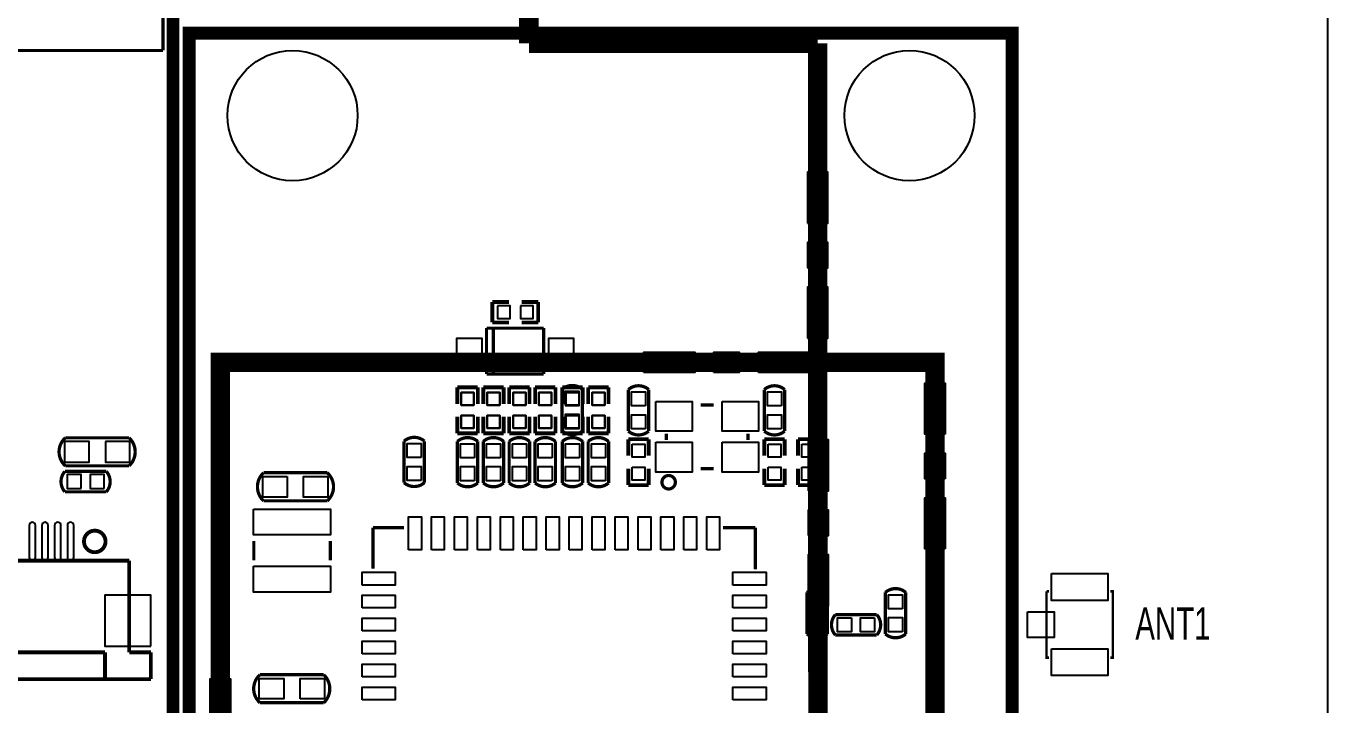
# Model space of a CAD drawing. Extents: x -118 to 7078, y 0 to 4366.
# Drawn here: x 5067 to 7078, y 1759 to 2807 of the extents above; entities that cross this region are included whole.
import ezdxf

# ---------------------------------------------------------------- set-up
doc = ezdxf.new("R2010")
doc.units = 0
doc.header["$MEASUREMENT"] = 0
for name, color, linetype in [('BG_OUTLINE', 254, 'CONTINUOUS'), ('BG_SILKSCREEN_BOTTOM', 141, 'CONTINUOUS'), ('BG_SILKSCREEN_TOP', 7, 'CONTINUOUS'), ('PG_SILKSCREEN_BOTTOM', 85, 'CONTINUOUS'), ('PG_SILKSCREEN_TOP', 85, 'CONTINUOUS'), ('PIN_BOTTOM', 5, 'CONTINUOUS'), ('PIN_TOP', 92, 'CONTINUOUS')]:
    doc.layers.add(name, color=color, linetype=linetype)

msp = doc.modelspace()

# ---------------------------------------------------------------- linework, layer by layer
at = {"layer": 'BG_OUTLINE'}
msp.add_lwpolyline([(-118.11, 4056.352), (-118.11, 157.158, 0.414214), (39.048, 0), (6929.835, 0, 0.378859), (7078.22, 148.385), (7078.22, 4054.613, 0.42493), (6917.834, 4215), (6557, 4214.999), (6557, 3842), (5999, 3842), (5999, 4214.998), (1823, 4214.987), (1823, 4168), (1656, 4168), (1656, 4214.987), (1205, 4214.986), (1205, 4168), (1038, 4168), (1038, 4214.986), (40.538, 4214.985, 0.418755)], format="xyb", close=True, dxfattribs=at)
at = {"layer": 'BG_SILKSCREEN_BOTTOM'}
for points in [[(5844, 2780, 30, 30, 0), (5844, 3490, 30, 30, 0)], [(6290, 2780, 30, 30, 0), (5844, 2780, 30, 30, 0)], [(6291, 496, 30, 30, 0), (6290, 2780, 30, 30, 0)]]:
    msp.add_lwpolyline(points, format="xyseb", dxfattribs=at)
at = {"layer": 'BG_SILKSCREEN_TOP'}
msp.add_lwpolyline([(5367.4, 2287.6, 30, 30, 0), (6471.4, 2287.6, 30, 30, 0), (6471.4, 1239.6, 30, 30, 0), (5367.4, 1239.6, 30, 30, 0), (5367.4, 2287.6, 30, 30, 0)], format="xyseb", dxfattribs=at)
at = {"layer": 'PG_SILKSCREEN_BOTTOM'}
for points in [[(5787.571, 2380.748, 5.909, 5.909, 0), (5813.161, 2380.748, 5.909, 5.909, 0)], [(5787.571, 2349.252, 5.909, 5.909, 0), (5787.571, 2380.748, 5.909, 5.909, 0)], [(5858.429, 2380.748, 5.909, 5.909, 0), (5832.839, 2380.748, 5.909, 5.909, 0)], [(5858.429, 2349.252, 5.909, 5.909, 0), (5858.429, 2380.748, 5.909, 5.909, 0)], [(5866.819, 2340.429, 5, 5, 0), (5778.681, 2340.429, 5, 5, 0)], [(5778.681, 2340.429, 5, 5, 0), (5778.681, 2269.571, 5, 5, 0)], [(5813.161, 2349.252, 5.909, 5.909, 0), (5787.571, 2349.252, 5.909, 5.909, 0)], [(5789, 2269.571, 5, 5, 0), (5789, 2340.429, 5, 5, 0)], [(5832.839, 2349.252, 5.909, 5.909, 0), (5858.429, 2349.252, 5.909, 5.909, 0)], [(5866.819, 2269.571, 5, 5, 0), (5866.819, 2340.429, 5, 5, 0)], [(5778.681, 2269.571, 5, 5, 0), (5866.819, 2269.571, 5, 5, 0)], [(5895.252, 2223.839, 5, 5, 0), (5895.252, 2246, 5, 5, -0.37791), (5926.748, 2246, 5, 5, 0)], [(5733.651, 2249.031, 5.909, 5.909, 0), (5733.651, 2223.441, 5.909, 5.909, 0)], [(5765.147, 2249.031, 5.909, 5.909, 0), (5733.651, 2249.031, 5.909, 5.909, 0)], [(5765.147, 2223.441, 5.909, 5.909, 0), (5765.147, 2249.031, 5.909, 5.909, 0)], [(5773.653, 2249.033, 5.909, 5.909, 0), (5773.653, 2223.443, 5.909, 5.909, 0)], [(5805.149, 2249.033, 5.909, 5.909, 0), (5773.653, 2249.033, 5.909, 5.909, 0)], [(5805.149, 2223.443, 5.909, 5.909, 0), (5805.149, 2249.033, 5.909, 5.909, 0)], [(5813.652, 2249.032, 5.909, 5.909, 0), (5813.652, 2223.442, 5.909, 5.909, 0)], [(5845.148, 2249.032, 5.909, 5.909, 0), (5813.652, 2249.032, 5.909, 5.909, 0)], [(5845.148, 2223.442, 5.909, 5.909, 0), (5845.148, 2249.032, 5.909, 5.909, 0)], [(5853.652, 2249.032, 5.909, 5.909, 0), (5853.652, 2223.442, 5.909, 5.909, 0)], [(5885.148, 2249.032, 5.909, 5.909, 0), (5853.652, 2249.032, 5.909, 5.909, 0)], [(5885.148, 2223.442, 5.909, 5.909, 0), (5885.148, 2249.032, 5.909, 5.909, 0)], [(5926.748, 2246, 5, 5, 0), (5926.748, 2223.839, 5, 5, 0)], [(5935.654, 2249.03, 5.909, 5.909, 0), (5935.654, 2223.44, 5.909, 5.909, 0)], [(5967.15, 2249.03, 5.909, 5.909, 0), (5935.654, 2249.03, 5.909, 5.909, 0)], [(5967.15, 2223.44, 5.909, 5.909, 0), (5967.15, 2249.03, 5.909, 5.909, 0)], [(5926.748, 2223.839, 5, 5, 0), (5926.748, 2182, 5, 5, -0.37791), (5895.252, 2182, 5, 5, 0)], [(5895.252, 2182, 5, 5, 0), (5895.252, 2223.839, 5, 5, 0)], [(5733.651, 2178.173, 5.909, 5.909, 0), (5733.651, 2203.763, 5.909, 5.909, 0)], [(5765.147, 2203.763, 5.909, 5.909, 0), (5765.147, 2178.173, 5.909, 5.909, 0)], [(5773.653, 2178.175, 5.909, 5.909, 0), (5773.653, 2203.765, 5.909, 5.909, 0)], [(5805.149, 2203.765, 5.909, 5.909, 0), (5805.149, 2178.175, 5.909, 5.909, 0)], [(5813.652, 2178.174, 5.909, 5.909, 0), (5813.652, 2203.764, 5.909, 5.909, 0)], [(5845.148, 2203.764, 5.909, 5.909, 0), (5845.148, 2178.174, 5.909, 5.909, 0)], [(5853.652, 2178.174, 5.909, 5.909, 0), (5853.652, 2203.764, 5.909, 5.909, 0)], [(5885.148, 2203.764, 5.909, 5.909, 0), (5885.148, 2178.174, 5.909, 5.909, 0)], [(5935.654, 2178.172, 5.909, 5.909, 0), (5935.654, 2203.762, 5.909, 5.909, 0)], [(5967.15, 2203.762, 5.909, 5.909, 0), (5967.15, 2178.172, 5.909, 5.909, 0)], [(5226.609, 2127.95, 5, 5, 0), (5128.191, 2127.95, 5, 5, -0.450474), (5128.191, 2171.25, 5, 5, 0)], [(5128.191, 2171.25, 5, 5, 0), (5226.609, 2171.25, 5, 5, 0)], [(5226.609, 2171.25, 5, 5, -0.432734), (5226.609, 2127.95, 5, 5, 0)], [(5765.147, 2178.173, 5.909, 5.909, 0), (5733.651, 2178.173, 5.909, 5.909, 0)], [(5805.149, 2178.175, 5.909, 5.909, 0), (5773.653, 2178.175, 5.909, 5.909, 0)], [(5845.148, 2178.174, 5.909, 5.909, 0), (5813.652, 2178.174, 5.909, 5.909, 0)], [(5885.148, 2178.174, 5.909, 5.909, 0), (5853.652, 2178.174, 5.909, 5.909, 0)], [(5967.15, 2178.172, 5.909, 5.909, 0), (5935.654, 2178.172, 5.909, 5.909, 0)], [(5149.561, 2087.852, 5, 5, 0), (5127.4, 2087.852, 5, 5, -0.37791), (5127.4, 2119.348, 5, 5, 0)], [(5127.4, 2119.348, 5, 5, 0), (5149.561, 2119.348, 5, 5, 0)], [(5149.561, 2119.348, 5, 5, 0), (5191.4, 2119.348, 5, 5, -0.37791), (5191.4, 2087.852, 5, 5, 0)], [(5191.4, 2087.852, 5, 5, 0), (5149.561, 2087.852, 5, 5, 0)], [(5190.21, 2011.298, 6, 6, 1), (5156.95, 2011.298, 6, 6, 1), (5190.21, 2011.298, 6, 6, 0)], [(5226.729, 1981.768, 6, 6, 0), (4592.871, 1981.768, 6, 6, 0)], [(5226.729, 1840.04, 6, 6, 0), (5226.729, 1981.768, 6, 6, 0)], [(5189.331, 1840.04, 6, 6, 0), (4630.269, 1840.04, 6, 6, 0)], [(5189.331, 1798.859, 6, 6, 0), (5189.331, 1840.04, 6, 6, 0)], [(5260.19, 1840.04, 6, 6, 0), (5226.729, 1840.04, 6, 6, 0)], [(5260.19, 1798.859, 6, 6, 0), (5260.19, 1840.04, 6, 6, 0)], [(4559.41, 1798.859, 6, 6, 0), (5260.19, 1798.859, 6, 6, 0)]]:
    msp.add_lwpolyline(points, format="xyseb", dxfattribs=at)
at = {"layer": 'PG_SILKSCREEN_TOP'}
for points in [[(4272.4, 498.6, 20, 20, 0), (5294.4, 498.6, 20, 20, 0), (5294.4, 3223.7, 20, 20, 0)], [(5278.849, 3195.387, 5, 5, 0), (5278.849, 2768.931, 5, 5, 0)], [(6590.4, 2795.5, 20, 20, 0), (6590.4, 507.6, 20, 20, 0), (5319.4, 507.6, 20, 20, 0), (5319.4, 2795.5, 20, 20, 0), (6590.4, 2795.5, 20, 20, 0)], [(5278.849, 2768.931, 5, 5, 0), (1654.688, 2768.931, 5, 5, 0)], [(6029.148, 2223.433, 5, 5, 0), (6029.148, 2245.594, 5, 5, 0.37791), (5997.652, 2245.594, 5, 5, 0)], [(6239.148, 2223.436, 5, 5, 0), (6239.148, 2245.597, 5, 5, 0.37791), (6207.652, 2245.597, 5, 5, 0)], [(5733.65, 2249.03, 5.909, 5.909, 0), (5765.146, 2249.03, 5.909, 5.909, 0)], [(5733.65, 2223.44, 5.909, 5.909, 0), (5733.65, 2249.03, 5.909, 5.909, 0)], [(5765.146, 2249.03, 5.909, 5.909, 0), (5765.146, 2223.44, 5.909, 5.909, 0)], [(5773.654, 2249.029, 5.909, 5.909, 0), (5805.15, 2249.029, 5.909, 5.909, 0)], [(5773.654, 2223.439, 5.909, 5.909, 0), (5773.654, 2249.029, 5.909, 5.909, 0)], [(5805.15, 2249.029, 5.909, 5.909, 0), (5805.15, 2223.439, 5.909, 5.909, 0)], [(5813.652, 2249.029, 5.909, 5.909, 0), (5845.148, 2249.029, 5.909, 5.909, 0)], [(5813.652, 2223.439, 5.909, 5.909, 0), (5813.652, 2249.029, 5.909, 5.909, 0)], [(5845.148, 2249.029, 5.909, 5.909, 0), (5845.148, 2223.439, 5.909, 5.909, 0)], [(5853.654, 2249.029, 5.909, 5.909, 0), (5885.15, 2249.029, 5.909, 5.909, 0)], [(5853.654, 2223.439, 5.909, 5.909, 0), (5853.654, 2249.029, 5.909, 5.909, 0)], [(5885.15, 2249.029, 5.909, 5.909, 0), (5885.15, 2223.439, 5.909, 5.909, 0)], [(5895.652, 2249.029, 5.909, 5.909, 0), (5927.148, 2249.029, 5.909, 5.909, 0)], [(5895.652, 2223.439, 5.909, 5.909, 0), (5895.652, 2249.029, 5.909, 5.909, 0)], [(5927.148, 2249.029, 5.909, 5.909, 0), (5927.148, 2223.439, 5.909, 5.909, 0)], [(5935.65, 2249.03, 5.909, 5.909, 0), (5967.146, 2249.03, 5.909, 5.909, 0)], [(5935.65, 2223.44, 5.909, 5.909, 0), (5935.65, 2249.03, 5.909, 5.909, 0)], [(5967.146, 2249.03, 5.909, 5.909, 0), (5967.146, 2223.44, 5.909, 5.909, 0)], [(5997.652, 2245.594, 5, 5, 0), (5997.652, 2223.433, 5, 5, 0)], [(6207.652, 2245.597, 5, 5, 0), (6207.652, 2223.436, 5, 5, 0)], [(5997.652, 2223.433, 5, 5, 0), (5997.652, 2181.594, 5, 5, 0.37791), (6029.148, 2181.594, 5, 5, 0)], [(6029.148, 2181.594, 5, 5, 0), (6029.148, 2223.433, 5, 5, 0)], [(6109.4, 2221.968, 5, 5, 0), (6129.4, 2221.968, 5, 5, 0)], [(6207.652, 2223.436, 5, 5, 0), (6207.652, 2181.597, 5, 5, 0.37791), (6239.148, 2181.597, 5, 5, 0)], [(6239.148, 2181.597, 5, 5, 0), (6239.148, 2223.436, 5, 5, 0)], [(5733.65, 2203.762, 5.909, 5.909, 0), (5733.65, 2178.172, 5.909, 5.909, 0)], [(5765.146, 2178.172, 5.909, 5.909, 0), (5765.146, 2203.762, 5.909, 5.909, 0)], [(5773.654, 2203.761, 5.909, 5.909, 0), (5773.654, 2178.171, 5.909, 5.909, 0)], [(5805.15, 2178.171, 5.909, 5.909, 0), (5805.15, 2203.761, 5.909, 5.909, 0)], [(5813.652, 2203.761, 5.909, 5.909, 0), (5813.652, 2178.171, 5.909, 5.909, 0)], [(5845.148, 2178.171, 5.909, 5.909, 0), (5845.148, 2203.761, 5.909, 5.909, 0)], [(5853.654, 2203.761, 5.909, 5.909, 0), (5853.654, 2178.171, 5.909, 5.909, 0)], [(5885.15, 2178.171, 5.909, 5.909, 0), (5885.15, 2203.761, 5.909, 5.909, 0)], [(5895.652, 2203.761, 5.909, 5.909, 0), (5895.652, 2178.171, 5.909, 5.909, 0)], [(5927.148, 2178.171, 5.909, 5.909, 0), (5927.148, 2203.761, 5.909, 5.909, 0)], [(5935.65, 2203.762, 5.909, 5.909, 0), (5935.65, 2178.172, 5.909, 5.909, 0)], [(5967.146, 2178.172, 5.909, 5.909, 0), (5967.146, 2203.762, 5.909, 5.909, 0)], [(5682.748, 2143.839, 5, 5, 0), (5682.748, 2166, 5, 5, 0.37791), (5651.252, 2166, 5, 5, 0)], [(5733.65, 2178.172, 5.909, 5.909, 0), (5765.146, 2178.172, 5.909, 5.909, 0)], [(5765.15, 2143.444, 5, 5, 0), (5765.15, 2165.605, 5, 5, 0.37791), (5733.654, 2165.605, 5, 5, 0)], [(5773.654, 2178.171, 5.909, 5.909, 0), (5805.15, 2178.171, 5.909, 5.909, 0)], [(5805.152, 2143.437, 5, 5, 0), (5805.152, 2165.598, 5, 5, 0.37791), (5773.656, 2165.598, 5, 5, 0)], [(5813.652, 2178.171, 5.909, 5.909, 0), (5845.148, 2178.171, 5.909, 5.909, 0)], [(5845.15, 2143.44, 5, 5, 0), (5845.15, 2165.601, 5, 5, 0.37791), (5813.654, 2165.601, 5, 5, 0)], [(5853.654, 2178.171, 5.909, 5.909, 0), (5885.15, 2178.171, 5.909, 5.909, 0)], [(5885.15, 2143.436, 5, 5, 0), (5885.15, 2165.597, 5, 5, 0.37791), (5853.654, 2165.597, 5, 5, 0)], [(5895.652, 2178.171, 5.909, 5.909, 0), (5927.148, 2178.171, 5.909, 5.909, 0)], [(5927.15, 2143.436, 5, 5, 0), (5927.15, 2165.597, 5, 5, 0.37791), (5895.654, 2165.597, 5, 5, 0)], [(5935.65, 2178.172, 5.909, 5.909, 0), (5967.146, 2178.172, 5.909, 5.909, 0)], [(5967.151, 2143.444, 5, 5, 0), (5967.151, 2165.605, 5, 5, 0.37791), (5935.655, 2165.605, 5, 5, 0)], [(5997.654, 2169.028, 5.909, 5.909, 0), (5997.654, 2143.438, 5.909, 5.909, 0)], [(6029.15, 2169.028, 5.909, 5.909, 0), (5997.654, 2169.028, 5.909, 5.909, 0)], [(6029.15, 2143.438, 5.909, 5.909, 0), (6029.15, 2169.028, 5.909, 5.909, 0)], [(6056.412, 2167.759, 5, 5, 0), (6056.412, 2177.759, 5, 5, 0)], [(6182.388, 2167.759, 5, 5, 0), (6182.388, 2177.759, 5, 5, 0)], [(6207.65, 2169.033, 5.909, 5.909, 0), (6207.65, 2143.443, 5.909, 5.909, 0)], [(6239.146, 2169.033, 5.909, 5.909, 0), (6207.65, 2169.033, 5.909, 5.909, 0)], [(6239.146, 2143.443, 5.909, 5.909, 0), (6239.146, 2169.033, 5.909, 5.909, 0)], [(6259.648, 2169.031, 5.909, 5.909, 0), (6259.648, 2143.441, 5.909, 5.909, 0)], [(6291.144, 2169.031, 5.909, 5.909, 0), (6259.648, 2169.031, 5.909, 5.909, 0)], [(6291.144, 2143.441, 5.909, 5.909, 0), (6291.144, 2169.031, 5.909, 5.909, 0)], [(5651.252, 2166, 5, 5, 0), (5651.252, 2143.839, 5, 5, 0)], [(5733.654, 2165.605, 5, 5, 0), (5733.654, 2143.444, 5, 5, 0)], [(5773.656, 2165.598, 5, 5, 0), (5773.656, 2143.437, 5, 5, 0)], [(5813.654, 2165.601, 5, 5, 0), (5813.654, 2143.44, 5, 5, 0)], [(5853.654, 2165.597, 5, 5, 0), (5853.654, 2143.436, 5, 5, 0)], [(5895.654, 2165.597, 5, 5, 0), (5895.654, 2143.436, 5, 5, 0)], [(5935.655, 2165.605, 5, 5, 0), (5935.655, 2143.444, 5, 5, 0)], [(5651.252, 2143.839, 5, 5, 0), (5651.252, 2102, 5, 5, 0.37791), (5682.748, 2102, 5, 5, 0)], [(5682.748, 2102, 5, 5, 0), (5682.748, 2143.839, 5, 5, 0)], [(5733.654, 2143.444, 5, 5, 0), (5733.654, 2101.605, 5, 5, 0.37791), (5765.15, 2101.605, 5, 5, 0)], [(5765.15, 2101.605, 5, 5, 0), (5765.15, 2143.444, 5, 5, 0)], [(5773.656, 2143.437, 5, 5, 0), (5773.656, 2101.598, 5, 5, 0.37791), (5805.152, 2101.598, 5, 5, 0)], [(5805.152, 2101.598, 5, 5, 0), (5805.152, 2143.437, 5, 5, 0)], [(5813.654, 2143.44, 5, 5, 0), (5813.654, 2101.601, 5, 5, 0.37791), (5845.15, 2101.601, 5, 5, 0)], [(5845.15, 2101.601, 5, 5, 0), (5845.15, 2143.44, 5, 5, 0)], [(5853.654, 2143.436, 5, 5, 0), (5853.654, 2101.597, 5, 5, 0.37791), (5885.15, 2101.597, 5, 5, 0)], [(5885.15, 2101.597, 5, 5, 0), (5885.15, 2143.436, 5, 5, 0)], [(5895.654, 2143.436, 5, 5, 0), (5895.654, 2101.597, 5, 5, 0.37791), (5927.15, 2101.597, 5, 5, 0)], [(5927.15, 2101.597, 5, 5, 0), (5927.15, 2143.436, 5, 5, 0)], [(5935.655, 2143.444, 5, 5, 0), (5935.655, 2101.605, 5, 5, 0.37791), (5967.151, 2101.605, 5, 5, 0)], [(5967.151, 2101.605, 5, 5, 0), (5967.151, 2143.444, 5, 5, 0)], [(5434.191, 2117.251, 5, 5, 0.432734), (5434.191, 2073.951, 5, 5, 0)], [(5434.191, 2073.951, 5, 5, 0), (5532.609, 2073.951, 5, 5, 0.450474), (5532.609, 2117.251, 5, 5, 0)], [(5532.609, 2117.251, 5, 5, 0), (5434.191, 2117.251, 5, 5, 0)], [(5997.654, 2098.17, 5.909, 5.909, 0), (5997.654, 2123.76, 5.909, 5.909, 0)], [(6029.15, 2123.76, 5.909, 5.909, 0), (6029.15, 2098.17, 5.909, 5.909, 0)], [(6070.309, 2102.679, 5, 5, 1), (6049.571, 2102.679, 5, 5, 1), (6070.309, 2102.679, 5, 5, 0)], [(6109.4, 2123.55, 5, 5, 0), (6129.4, 2123.55, 5, 5, 0)], [(6207.65, 2098.175, 5.909, 5.909, 0), (6207.65, 2123.765, 5.909, 5.909, 0)], [(6239.146, 2123.765, 5.909, 5.909, 0), (6239.146, 2098.175, 5.909, 5.909, 0)], [(6259.648, 2098.173, 5.909, 5.909, 0), (6259.648, 2123.763, 5.909, 5.909, 0)], [(6291.144, 2123.763, 5.909, 5.909, 0), (6291.144, 2098.173, 5.909, 5.909, 0)], [(6029.15, 2098.17, 5.909, 5.909, 0), (5997.654, 2098.17, 5.909, 5.909, 0)], [(6239.146, 2098.175, 5.909, 5.909, 0), (6207.65, 2098.175, 5.909, 5.909, 0)], [(6291.144, 2098.173, 5.909, 5.909, 0), (6259.648, 2098.173, 5.909, 5.909, 0)], [(5651.313, 2032.63, 5, 5, 0), (5603.194, 2032.63, 5, 5, 0)], [(5603.194, 2032.63, 5, 5, 0), (5603.194, 1969.157, 5, 5, 0)], [(6143.962, 2032.657, 5, 5, 0), (6193.773, 2032.657, 5, 5, 0)], [(6193.773, 2032.657, 5, 5, 0), (6193.773, 1968.208, 5, 5, 0)], [(5419.229, 2012.128, 5, 5, 0), (5419.229, 1982.128, 5, 5, 0)], [(5537.331, 2012.128, 5, 5, 0), (5537.331, 1982.128, 5, 5, 0)], [(6305.147, 1910.437, 5, 5, 0), (6305.147, 1932.598, 5, 5, 0.37791), (6273.651, 1932.598, 5, 5, 0)], [(6273.651, 1932.598, 5, 5, 0), (6273.651, 1910.437, 5, 5, 0)], [(6426.15, 1910.433, 5, 5, 0), (6426.15, 1932.594, 5, 5, 0.37791), (6394.654, 1932.594, 5, 5, 0)], [(6394.654, 1932.594, 5, 5, 0), (6394.654, 1910.433, 5, 5, 0)], [(6643.567, 1934.181, 3.937, 3.937, 0), (6643.567, 1831.819, 3.937, 3.937, 0), (6647.504, 1831.819, 3.937, 3.937, 0)], [(6647.504, 1934.181, 3.937, 3.937, 0), (6643.567, 1934.181, 3.937, 3.937, 0)], [(6741.992, 1831.819, 3.937, 3.937, 0), (6745.929, 1831.819, 3.937, 3.937, 0), (6745.929, 1934.181, 3.937, 3.937, 0), (6741.992, 1934.181, 3.937, 3.937, 0)], [(6273.651, 1910.437, 5, 5, 0), (6273.651, 1868.598, 5, 5, 0.37791), (6305.147, 1868.598, 5, 5, 0)], [(6305.147, 1868.598, 5, 5, 0), (6305.147, 1910.437, 5, 5, 0)], [(6394.654, 1910.433, 5, 5, 0), (6394.654, 1868.594, 5, 5, 0.37791), (6426.15, 1868.594, 5, 5, 0)], [(6426.15, 1868.594, 5, 5, 0), (6426.15, 1910.433, 5, 5, 0)], [(6339.564, 1898.349, 5, 5, 0), (6317.403, 1898.349, 5, 5, 0.37791), (6317.403, 1866.853, 5, 5, 0)], [(6339.564, 1866.853, 5, 5, 0), (6381.403, 1866.853, 5, 5, 0.37791), (6381.403, 1898.349, 5, 5, 0)], [(6381.403, 1898.349, 5, 5, 0), (6339.564, 1898.349, 5, 5, 0)], [(6317.403, 1866.853, 5, 5, 0), (6339.564, 1866.853, 5, 5, 0)], [(5527.209, 1805.65, 5, 5, 0), (5428.791, 1805.65, 5, 5, 0.450474), (5428.791, 1762.35, 5, 5, 0)], [(5527.209, 1762.35, 5, 5, 0.432734), (5527.209, 1805.65, 5, 5, 0)], [(5428.791, 1762.35, 5, 5, 0), (5527.209, 1762.35, 5, 5, 0)]]:
    msp.add_lwpolyline(points, format="xyseb", dxfattribs=at)
at = {"layer": 'PIN_BOTTOM'}
for points in [[(6274.25, 2502.209), (6305.75, 2502.209), (6305.75, 2580.949), (6274.25, 2580.949)], [(6274.25, 2433.315), (6305.75, 2433.315), (6305.75, 2472.685), (6274.25, 2472.685)], [(6274.25, 2325.051), (6305.75, 2325.051), (6305.75, 2403.791), (6274.25, 2403.791)], [(5795.4395, 2374.8405), (5795.4395, 2355.1595), (5815.1205, 2355.1595), (5815.1205, 2374.8405)], [(5830.8795, 2374.8405), (5830.8795, 2355.1595), (5850.5605, 2355.1595), (5850.5605, 2374.8405)], [(5771.815, 2285.315), (5771.815, 2324.685), (5732.445, 2324.685), (5732.445, 2285.315)], [(5913.555, 2285.315), (5913.555, 2324.685), (5874.185, 2324.685), (5874.185, 2285.315)], [(5739.5585, 2221.4815), (5759.2395, 2221.4815), (5759.2395, 2241.1625), (5739.5585, 2241.1625)], [(5779.5605, 2221.4835), (5799.2415, 2221.4835), (5799.2415, 2241.1645), (5779.5605, 2241.1645)], [(5819.5595, 2221.4825), (5839.2405, 2221.4825), (5839.2405, 2241.1635), (5819.5595, 2241.1635)], [(5859.5595, 2221.4825), (5879.2405, 2221.4825), (5879.2405, 2241.1635), (5859.5595, 2241.1635)], [(5900.175, 2220.895), (5921.825, 2220.895), (5921.825, 2242.545), (5900.175, 2242.545)], [(5941.5615, 2221.4805), (5961.2425, 2221.4805), (5961.2425, 2241.1615), (5941.5615, 2241.1615)], [(5739.5585, 2186.0415), (5759.2395, 2186.0415), (5759.2395, 2205.7225), (5739.5585, 2205.7225)], [(5779.5605, 2186.0435), (5799.2415, 2186.0435), (5799.2415, 2205.7245), (5779.5605, 2205.7245)], [(5819.5595, 2186.0425), (5839.2405, 2186.0425), (5839.2405, 2205.7235), (5819.5595, 2205.7235)], [(5859.5595, 2186.0425), (5879.2405, 2186.0425), (5879.2405, 2205.7235), (5859.5595, 2205.7235)], [(5900.175, 2185.455), (5921.825, 2185.455), (5921.825, 2207.105), (5900.175, 2207.105)], [(5941.5615, 2186.0405), (5961.2425, 2186.0405), (5961.2425, 2205.7215), (5941.5615, 2205.7215)], [(5127.0005, 2165.35), (5127.0005, 2133.85), (5164.7995, 2133.85), (5164.7995, 2165.35)], [(5190.0005, 2165.35), (5190.0005, 2133.85), (5227.7995, 2133.85), (5227.7995, 2165.35)], [(6275.25, 2089.209), (6306.75, 2089.209), (6306.75, 2167.949), (6275.25, 2167.949)], [(5152.505, 2092.775), (5152.505, 2114.425), (5130.855, 2114.425), (5130.855, 2092.775)], [(5187.945, 2092.775), (5187.945, 2114.425), (5166.295, 2114.425), (5166.295, 2092.775)], [(6275.25, 2020.315), (6306.75, 2020.315), (6306.75, 2059.685), (6275.25, 2059.685)], [(6275.25, 1912.051), (6306.75, 1912.051), (6306.75, 1990.791), (6275.25, 1990.791)], [(5260.196, 1849.878), (5260.196, 1928.618), (5189.326, 1928.618), (5189.326, 1849.878)]]:
    msp.add_lwpolyline(points, close=True, dxfattribs=at)
for points in [[(5072.1995, 2035.909), (5072.1995, 1986.689, 1), (5082.0385, 1986.689), (5082.0385, 2035.909, 1)], [(5091.8925, 2035.909), (5091.8925, 1986.689, 1), (5101.7315, 1986.689), (5101.7315, 2035.909, 1)], [(5111.5695, 2035.909), (5111.5695, 1986.689, 1), (5121.4085, 1986.689), (5121.4085, 2035.909, 1)], [(5131.2625, 2035.909), (5131.2625, 1986.689, 1), (5141.1015, 1986.689), (5141.1015, 2035.909, 1)]]:
    msp.add_lwpolyline(points, format="xyb", close=True, dxfattribs=at)
for centre in [(5479.129, 2668.395), (6431.94, 2668.395)]:
    msp.add_circle(centre, 100.5, dxfattribs=at)
at = {"layer": 'PIN_TOP'}
for points in [[(6021.448, 2271.848), (6021.448, 2303.348), (6100.188, 2303.348), (6100.188, 2271.848)], [(6129.712, 2271.848), (6129.712, 2303.348), (6169.082, 2303.348), (6169.082, 2271.848)], [(6198.606, 2271.848), (6198.606, 2303.348), (6277.346, 2303.348), (6277.346, 2271.848)], [(6487.152, 2176.806), (6455.652, 2176.806), (6455.652, 2255.546), (6487.152, 2255.546)], [(5759.2385, 2221.4805), (5739.5575, 2221.4805), (5739.5575, 2241.1615), (5759.2385, 2241.1615)], [(5799.2425, 2221.4795), (5779.5615, 2221.4795), (5779.5615, 2241.1605), (5799.2425, 2241.1605)], [(5839.2405, 2221.4795), (5819.5595, 2221.4795), (5819.5595, 2241.1605), (5839.2405, 2241.1605)], [(5879.2425, 2221.4795), (5859.5615, 2221.4795), (5859.5615, 2241.1605), (5879.2425, 2241.1605)], [(5921.2405, 2221.4795), (5901.5595, 2221.4795), (5901.5595, 2241.1605), (5921.2405, 2241.1605)], [(5961.2385, 2221.4805), (5941.5575, 2221.4805), (5941.5575, 2241.1615), (5961.2385, 2241.1615)], [(6024.225, 2220.489), (6002.575, 2220.489), (6002.575, 2242.139), (6024.225, 2242.139)], [(6234.225, 2220.492), (6212.575, 2220.492), (6212.575, 2242.142), (6234.225, 2242.142)], [(6040.219, 2227.259), (6096.219, 2227.259), (6096.219, 2181.259), (6040.219, 2181.259)], [(6142.581, 2227.259), (6198.581, 2227.259), (6198.581, 2181.259), (6142.581, 2181.259)], [(5759.2385, 2186.0405), (5739.5575, 2186.0405), (5739.5575, 2205.7215), (5759.2385, 2205.7215)], [(5799.2425, 2186.0395), (5779.5615, 2186.0395), (5779.5615, 2205.7205), (5799.2425, 2205.7205)], [(5839.2405, 2186.0395), (5819.5595, 2186.0395), (5819.5595, 2205.7205), (5839.2405, 2205.7205)], [(5879.2425, 2186.0395), (5859.5615, 2186.0395), (5859.5615, 2205.7205), (5879.2425, 2205.7205)], [(5921.2405, 2186.0395), (5901.5595, 2186.0395), (5901.5595, 2205.7205), (5921.2405, 2205.7205)], [(5961.2385, 2186.0405), (5941.5575, 2186.0405), (5941.5575, 2205.7215), (5961.2385, 2205.7215)], [(6024.225, 2185.049), (6002.575, 2185.049), (6002.575, 2206.699), (6024.225, 2206.699)], [(6234.225, 2185.052), (6212.575, 2185.052), (6212.575, 2206.702), (6234.225, 2206.702)], [(5677.825, 2140.895), (5656.175, 2140.895), (5656.175, 2162.545), (5677.825, 2162.545)], [(5760.227, 2140.5), (5738.577, 2140.5), (5738.577, 2162.15), (5760.227, 2162.15)], [(5800.229, 2140.493), (5778.579, 2140.493), (5778.579, 2162.143), (5800.229, 2162.143)], [(5840.227, 2140.496), (5818.577, 2140.496), (5818.577, 2162.146), (5840.227, 2162.146)], [(5880.227, 2140.492), (5858.577, 2140.492), (5858.577, 2162.142), (5880.227, 2162.142)], [(5922.227, 2140.492), (5900.577, 2140.492), (5900.577, 2162.142), (5922.227, 2162.142)], [(5962.228, 2140.5), (5940.578, 2140.5), (5940.578, 2162.15), (5962.228, 2162.15)], [(6003.5615, 2161.1595), (6023.2425, 2161.1595), (6023.2425, 2141.4785), (6003.5615, 2141.4785)], [(6040.219, 2164.259), (6096.219, 2164.259), (6096.219, 2118.259), (6040.219, 2118.259)], [(6142.581, 2164.259), (6198.581, 2164.259), (6198.581, 2118.259), (6142.581, 2118.259)], [(6213.5575, 2161.1645), (6233.2385, 2161.1645), (6233.2385, 2141.4835), (6213.5575, 2141.4835)], [(6265.5555, 2161.1625), (6285.2365, 2161.1625), (6285.2365, 2141.4815), (6265.5555, 2141.4815)], [(6487.152, 2107.912), (6455.652, 2107.912), (6455.652, 2147.282), (6487.152, 2147.282)], [(5677.825, 2105.455), (5656.175, 2105.455), (5656.175, 2127.105), (5677.825, 2127.105)], [(5760.227, 2105.06), (5738.577, 2105.06), (5738.577, 2126.71), (5760.227, 2126.71)], [(5800.229, 2105.053), (5778.579, 2105.053), (5778.579, 2126.703), (5800.229, 2126.703)], [(5840.227, 2105.056), (5818.577, 2105.056), (5818.577, 2126.706), (5840.227, 2126.706)], [(5880.227, 2105.052), (5858.577, 2105.052), (5858.577, 2126.702), (5880.227, 2126.702)], [(5922.227, 2105.052), (5900.577, 2105.052), (5900.577, 2126.702), (5922.227, 2126.702)], [(5962.228, 2105.06), (5940.578, 2105.06), (5940.578, 2126.71), (5962.228, 2126.71)], [(6003.5615, 2125.7195), (6023.2425, 2125.7195), (6023.2425, 2106.0385), (6003.5615, 2106.0385)], [(6213.5575, 2125.7245), (6233.2385, 2125.7245), (6233.2385, 2106.0435), (6213.5575, 2106.0435)], [(6265.5555, 2125.7225), (6285.2365, 2125.7225), (6285.2365, 2106.0415), (6265.5555, 2106.0415)], [(5470.7995, 2111.351), (5470.7995, 2079.851), (5433.0005, 2079.851), (5433.0005, 2111.351)], [(5533.7995, 2111.351), (5533.7995, 2079.851), (5496.0005, 2079.851), (5496.0005, 2111.351)], [(6487.152, 1999.648), (6455.652, 1999.648), (6455.652, 2078.388), (6487.152, 2078.388)], [(5418.78, 2061.27), (5537.78, 2061.27), (5537.78, 2021.27), (5418.78, 2021.27)], [(5658.31, 1998.188), (5658.31, 2049.369), (5677.999, 2049.369), (5677.999, 1998.188)], [(5693.747, 1998.188), (5693.747, 2049.369), (5713.436, 2049.369), (5713.436, 1998.188)], [(5729.18, 1998.188), (5729.18, 2049.369), (5748.869, 2049.369), (5748.869, 1998.188)], [(5764.609, 1998.188), (5764.609, 2049.369), (5784.298, 2049.369), (5784.298, 1998.188)], [(5800.05, 1998.188), (5800.05, 2049.369), (5819.739, 2049.369), (5819.739, 1998.188)], [(5835.479, 1998.188), (5835.479, 2049.369), (5855.168, 2049.369), (5855.168, 1998.188)], [(5870.909, 1998.188), (5870.909, 2049.369), (5890.598, 2049.369), (5890.598, 1998.188)], [(5906.349, 1998.188), (5906.349, 2049.369), (5926.038, 2049.369), (5926.038, 1998.188)], [(5941.779, 1998.188), (5941.779, 2049.369), (5961.468, 2049.369), (5961.468, 1998.188)], [(5977.208, 1998.188), (5977.208, 2049.369), (5996.897, 2049.369), (5996.897, 1998.188)], [(6012.641, 1998.188), (6012.641, 2049.369), (6032.33, 2049.369), (6032.33, 1998.188)], [(6048.078, 1998.188), (6048.078, 2049.369), (6067.767, 2049.369), (6067.767, 1998.188)], [(6083.511, 1998.188), (6083.511, 2049.369), (6103.2, 2049.369), (6103.2, 1998.188)], [(6118.94, 1998.188), (6118.94, 2049.369), (6138.629, 2049.369), (6138.629, 1998.188)], [(5418.78, 1972.986), (5537.78, 1972.986), (5537.78, 1932.986), (5418.78, 1932.986)], [(5586.462, 1944.044), (5586.462, 1963.733), (5637.643, 1963.733), (5637.643, 1944.044)], [(6159.304, 1944.044), (6159.304, 1963.733), (6210.485, 1963.733), (6210.485, 1944.044)], [(6651.441, 1961.7405), (6738.055, 1961.7405), (6738.055, 1920.4015), (6651.441, 1920.4015)], [(5586.462, 1908.611), (5586.462, 1928.3), (5637.643, 1928.3), (5637.643, 1908.611)], [(6159.304, 1908.611), (6159.304, 1928.3), (6210.485, 1928.3), (6210.485, 1908.611)], [(6300.224, 1907.493), (6278.574, 1907.493), (6278.574, 1929.143), (6300.224, 1929.143)], [(6421.227, 1907.489), (6399.577, 1907.489), (6399.577, 1929.139), (6421.227, 1929.139)], [(5586.462, 1873.182), (5586.462, 1892.871), (5637.643, 1892.871), (5637.643, 1873.182)], [(6159.304, 1873.182), (6159.304, 1892.871), (6210.485, 1892.871), (6210.485, 1873.182)], [(6300.224, 1872.053), (6278.574, 1872.053), (6278.574, 1893.703), (6300.224, 1893.703)], [(6342.508, 1893.426), (6342.508, 1871.776), (6320.858, 1871.776), (6320.858, 1893.426)], [(6377.948, 1893.426), (6377.948, 1871.776), (6356.298, 1871.776), (6356.298, 1893.426)], [(6421.227, 1872.049), (6399.577, 1872.049), (6399.577, 1893.699), (6421.227, 1893.699)], [(6614.0395, 1902.685), (6655.3785, 1902.685), (6655.3785, 1863.315), (6614.0395, 1863.315)], [(5586.462, 1837.753), (5586.462, 1857.442), (5637.643, 1857.442), (5637.643, 1837.753)], [(6159.304, 1837.753), (6159.304, 1857.442), (6210.485, 1857.442), (6210.485, 1837.753)], [(6651.441, 1845.5985), (6738.055, 1845.5985), (6738.055, 1804.2595), (6651.441, 1804.2595)], [(5586.462, 1802.312), (5586.462, 1822.001), (5637.643, 1822.001), (5637.643, 1802.312)], [(6159.304, 1802.312), (6159.304, 1822.001), (6210.485, 1822.001), (6210.485, 1802.312)], [(5383.15, 1720.809), (5351.65, 1720.809), (5351.65, 1799.549), (5383.15, 1799.549)], [(5427.6, 1768.25), (5427.6, 1799.75), (5465.399, 1799.75), (5465.399, 1768.25)], [(5490.6, 1768.25), (5490.6, 1799.75), (5528.399, 1799.75), (5528.399, 1768.25)], [(5586.462, 1766.883), (5586.462, 1786.572), (5637.643, 1786.572), (5637.643, 1766.883)], [(6159.304, 1766.883), (6159.304, 1786.572), (6210.485, 1786.572), (6210.485, 1766.883)]]:
    msp.add_lwpolyline(points, close=True, dxfattribs=at)
for centre in [(5479.129, 2668.395), (6431.94, 2668.395)]:
    msp.add_circle(centre, 100.5, dxfattribs=at)

# ---------------------------------------------------------------- texts
at = {"layer": 'BG_SILKSCREEN_TOP', "width": 0.68}
msp.add_text('ANT1', height=50, dxfattribs=at).set_placement((6780.7, 1859.6))

doc.saveas('drawing.dxf')
